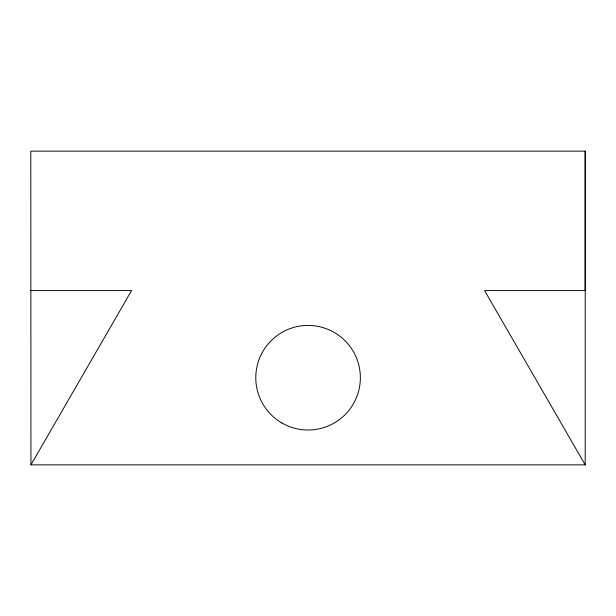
<?xml version="1.0" encoding="UTF-8"?>
<svg xmlns="http://www.w3.org/2000/svg" width="616" height="616" viewBox="0 0 616 616"><rect width="100%" height="100%" fill="white"/><g stroke="black" fill="none" stroke-linecap="round" stroke-linejoin="round"><path stroke-width="0.92" d="M585.2 151.136L585.2 290.567L484.569 290.567L585.2 464.864L30.946 464.864L30.8 151.136L585.2 151.136L585.2 464.864M30.946 464.864L131.578 290.567L30.8 290.567M281.928 423A52.291 52.291 0 0 0 360.36 377.716A52.291 52.291 0 0 0 281.928 332.432A52.291 52.291 0 0 0 281.928 423"/></g></svg>
